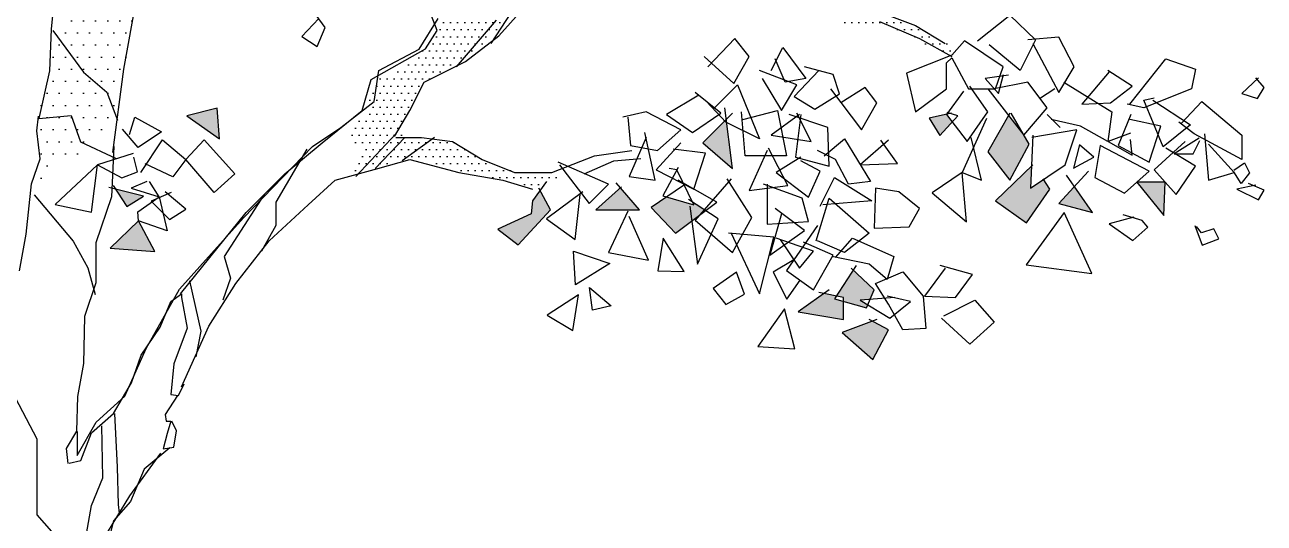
# Model space of a CAD drawing. Header units: centimetres. Extents: x -69 to 250, y -7 to 374.
# Drawn here: x 82.7 to 250.4, y 194.7 to 262.1 of the extents above; entities that cross this region are included whole.
import ezdxf

# ---------------------------------------------------------------- set-up
doc = ezdxf.new("R2010")
doc.units = ezdxf.units.CM
doc.header["$MEASUREMENT"] = 0

msp = doc.modelspace()

# ---------------------------------------------------------------- hatches: boundary and pattern name
at = {"linetype": 'Continuous'}
h = msp.add_hatch(dxfattribs=at)
h.set_pattern_fill('DOTS', color=256, scale=26.19375, style=0)
h.set_pattern_definition([(0, (261.6785, -148.2593), (0.8185547, 1.6371094), [0, -1.6371094])])
h.paths.add_polyline_path([(101.86, 300.65), (106.24, 303.85), (107.59, 304.69), (109.61, 301.32), (107.92, 298.3), (110.11, 295.27), (113.99, 297.79), (118.03, 299.81), (124.09, 300.15), (130.99, 303.51), (133.35, 302.5), (129.98, 301.32), (126.11, 299.3), (121.39, 298.63), (117.18, 296.78), (111.8, 293.92), (107.92, 289.04), (104.05, 284), (103.72, 280.8), (104.56, 277.94), (102.2, 275.75), (99.34, 270.88), (97.82, 265.49), (96.98, 259.27), (95.64, 254.22), (94.29, 248.16), (91.93, 247.66), (89.74, 244.3), (86.54, 243.79), (85.7, 240.43), (84.36, 239.59), (84.36, 245.98), (84.36, 249.68), (85.7, 254.89), (87.72, 263.14), (86.21, 267.51), (85.7, 270.88), (83.68, 276.93), (86.71, 278.11), (87.55, 276.59), (88.9, 273.23), (91.76, 273.73), (92.6, 278.61), (95.64, 280.97), (96.65, 287.53), (100.18, 293.42), (102.37, 298.46)])
h = msp.add_hatch(dxfattribs=at)
h.set_pattern_fill('DOTS', color=256, scale=15.24, style=0)
h.set_pattern_definition([(0, (-60.2102, -1.4464), (0.47625, 0.9525), [0, -0.9525])])
edge = h.paths.add_edge_path()
edge.add_line((143.84, 274.52), (146.8, 273.62))
edge.add_line((146.8, 273.62), (144.87, 270.92))
edge.add_line((144.87, 270.92), (143.06, 268.34))
edge.add_line((143.06, 268.34), (142.04, 265))
edge.add_line((142.04, 265), (145.25, 264.49))
edge.add_line((145.25, 264.49), (150.53, 268.34))
edge.add_line((150.53, 268.34), (155.93, 272.2))
edge.add_line((155.93, 272.2), (159.92, 273.74))
edge.add_line((159.92, 273.74), (163.14, 279.79))
edge.add_line((163.14, 279.79), (169.96, 284.16))
edge.add_line((169.96, 284.16), (170.73, 286.47))
edge.add_line((170.73, 286.47), (173.95, 286.22))
edge.add_line((173.95, 286.22), (180.38, 286.34))
edge.add_line((180.38, 286.34), (190.68, 286.34))
edge.add_line((190.68, 286.34), (194.66, 284.16))
edge.add_line((194.66, 284.16), (189.77, 285.06))
edge.add_line((189.77, 285.06), (181.93, 284.29))
edge.add_line((181.93, 284.29), (174.33, 283.77))
edge.add_line((174.33, 283.77), (167.77, 280.56))
edge.add_line((167.77, 280.56), (164.43, 275.16))
edge.add_line((164.43, 275.16), (160.95, 272.07))
edge.add_line((160.95, 272.07), (160.31, 270.66))
edge.add_line((160.31, 270.66), (170.47, 268.47))
edge.add_line((170.47, 268.47), (177.81, 269.12))
edge.add_line((177.81, 269.12), (185.01, 272.2))
edge.add_line((185.01, 272.2), (195.05, 274.9))
edge.add_line((195.05, 274.9), (193.38, 273.62))
edge.add_line((193.38, 273.62), (184.5, 271.17))
edge.add_line((184.5, 271.17), (183.73, 269.63))
edge.add_line((183.73, 269.63), (190.03, 266.16))
edge.add_line((190.03, 266.16), (193.63, 263.59))
edge.add_line((193.63, 263.59), (200.97, 262.94))
edge.add_line((200.97, 262.94), (207.92, 259.47))
edge.add_line((207.92, 259.47), (208.18, 257.8))
edge.add_line((208.18, 257.8), (198.52, 262.3))
edge.add_line((198.52, 262.3), (191.06, 262.43))
edge.add_line((191.06, 262.43), (184.37, 267.7))
edge.add_line((184.37, 267.7), (178.97, 268.6))
edge.add_line((178.97, 268.6), (174.33, 266.41))
edge.add_line((174.33, 266.41), (169.19, 266.16))
edge.add_line((169.19, 266.16), (166.1, 268.09))
edge.add_line((166.1, 268.09), (159.15, 267.83))
edge.add_line((159.15, 267.83), (155.8, 268.6))
edge.add_line((155.8, 268.6), (148.86, 263.33))
edge.add_line((148.86, 263.33), (143.58, 258.57))
edge.add_line((143.58, 258.57), (138.56, 255.23))
edge.add_line((138.56, 255.23), (136.37, 253.43))
edge.add_line((136.37, 253.43), (132.77, 247.26))
edge.add_line((132.77, 247.26), (136.24, 246.87))
edge.add_line((136.24, 246.87), (141.13, 246.49))
edge.add_line((141.13, 246.49), (145.9, 243.14))
edge.add_line((145.9, 243.14), (151.17, 241.86))
edge.add_line((151.17, 241.86), (155.55, 241.86))
edge.add_line((155.55, 241.86), (151.81, 240.06))
edge.add_line((151.81, 240.06), (140.62, 242.5))
edge.add_line((140.62, 242.5), (134.83, 244.04))
edge.add_line((134.83, 244.04), (126.47, 241.98))
edge.add_line((126.47, 241.98), (128.01, 245.46))
edge.add_line((128.01, 245.46), (126.08, 247.13))
edge.add_line((126.08, 247.13), (128.78, 250.09))
edge.add_line((128.78, 250.09), (129.81, 254.2))
edge.add_line((129.81, 254.2), (135.09, 257.41))
edge.add_line((135.09, 257.41), (138.56, 261.27))
edge.add_line((138.56, 261.27), (138.3, 266.41))
edge.add_line((138.3, 266.41), (141.26, 270.53))
edge.add_line((141.26, 270.53), (140.49, 272.59))
edge.add_line((140.49, 272.59), (137.53, 272.07))
edge.add_line((137.53, 272.07), (135.34, 276.06))
edge.add_line((135.34, 276.06), (138.69, 277.22))
edge.add_line((138.69, 277.22), (139.85, 274.9))
edge.add_line((139.85, 274.9), (142.81, 273.87))
edge.add_line((142.81, 273.87), (143.97, 272.33))
edge.add_line((143.97, 272.33), (145.25, 274.13))
edge.add_line((145.25, 274.13), (147.44, 273.23))
edge.add_line((147.44, 273.23), (146.02, 272.2))
h = msp.add_hatch(color=256, dxfattribs=at)
h.paths.add_polyline_path([(68.83, 239.34), (68.77, 238.35), (67.55, 237.09), (70.06, 235.42), (71.47, 236.71)])
h.paths.add_polyline_path([(79.34, 237.76), (75.83, 240.25), (74.52, 238.82), (72.37, 239.94), (72.12, 239.8), (71.94, 237.88), (74.76, 235.53), (76.57, 236.42), (76.66, 236.69), (76.87, 236.56)])
h.paths.add_polyline_path([(98.05, 235.59), (94.19, 231.89), (100.27, 231.45)])
h.paths.add_polyline_path([(94.91, 239.89), (96.48, 237.53), (98.72, 238.94)])
h.paths.add_polyline_path([(108.71, 250.84), (104.57, 249.81), (109.01, 246.7)])
h.paths.add_polyline_path([(42.97, 212.78), (40.6, 216.07), (38.14, 212.26), (41.66, 210.56)])
h.paths.add_polyline_path([(36.18, 207.69), (31.08, 207.56), (32.43, 204.88), (34.53, 205.49), (35.61, 204.8)])
h.paths.add_polyline_path([(8.61, 223.82), (7.87, 224.6), (5.77, 223.6), (5, 220.33), (7.73, 219.56)])
h.paths.add_polyline_path([(25.43, 223.6), (25.29, 223.64), (23.12, 222.7), (23.27, 224.18), (21.07, 224.77), (20.63, 224.7), (20.19, 221.09), (24.12, 220)])
h.paths.add_polyline_path([(-1.38, 230.86), (-6.87, 232.34), (-6.12, 228.78), (-1.68, 229.08)])
h = msp.add_hatch(color=256, dxfattribs=at)
h.paths.add_polyline_path([(237.01, 240.82), (233.17, 240.82), (236.83, 236.33)])
h.paths.add_polyline_path([(217.83, 247.26), (215.81, 249.86), (213, 244.92), (215.97, 241.08), (218.59, 245.96)])
h.paths.add_polyline_path([(221.38, 239.86), (220.54, 241.21), (218.77, 240.03), (218.91, 242.97), (214.05, 238.29), (218.24, 235.32)])
h.paths.add_polyline_path([(224.72, 240.23), (222.61, 237.94), (227.15, 236.72)])
h.paths.add_polyline_path([(208.19, 248.96), (207.4, 249.99), (205.05, 249.47), (206.5, 247.13)])
h = msp.add_hatch(color=256, dxfattribs=at)
h.paths.add_polyline_path([(192.48, 225.41), (193.45, 225.2), (193.45, 224.69), (196.59, 223.81), (196.77, 224.21), (195.72, 224.85), (197.08, 224.95), (197.64, 226.25), (194.79, 228.94)])
h.paths.add_polyline_path([(169.52, 238.83), (167.43, 237.41), (170.75, 233.92), (173.93, 236.3), (174.61, 237.08), (173.03, 238.12), (173.2, 237.76)])
h.paths.add_polyline_path([(165.86, 237.07), (163.28, 240.08), (159.93, 237.07)])
h.paths.add_polyline_path([(151.2, 236.54), (146.66, 234.45), (149.45, 232.35), (153.82, 237.07), (152.41, 239.71), (151.37, 238.29)])
h.paths.add_polyline_path([(177.64, 248.89), (177.56, 248.93), (177.39, 249.11), (174.42, 246.14), (178.43, 242.65)])
h.paths.add_polyline_path([(193.45, 222.24), (193.45, 224.69), (192.23, 225.03), (192.48, 225.41), (190.83, 225.75), (187.34, 223.28)])
h.paths.add_polyline_path([(199.56, 220.84), (197.37, 222.01), (193.27, 220.49), (197.46, 216.83)])

# ---------------------------------------------------------------- linework, layer by layer
for p, q in [((145.78, 259.57), (150.67, 267.07)), ((86.65, 265.69), (86.23, 261.52)), ((96.05, 256.1), (97.92, 266.32)), ((123.32, 261.72), (122.11, 263.42)), ((138.45, 261.32), (137.4, 264.11)), ((146.83, 260.62), (149.97, 264.11)), ((198.51, 263.76), (203.23, 262.01)), ((211.61, 259.92), (215.97, 263.41)), ((215.97, 263.41), (219.46, 260.09)), ((122.47, 262.94), (120.16, 260.51)), ((122.23, 259.17), (123.32, 261.72)), ((136.05, 258.8), (138.62, 262.97)), ((141.07, 256.43), (146.48, 262.71)), ((198.34, 262.54), (203.75, 260.27)), ((203.23, 262.01), (207.24, 259.57)), ((86.23, 261.52), (86.02, 255.89)), ((86.44, 261.31), (90.62, 255.68)), ((120.16, 260.51), (122.23, 259.17)), ((136.88, 258.87), (138.45, 261.32)), ((142.29, 257.13), (146.83, 260.62)), ((178.78, 260.27), (175.12, 256.43)), ((180.7, 257.83), (178.78, 260.27)), ((203.75, 260.27), (208.12, 257.83)), ((219.46, 260.09), (217.37, 255.91)), ((222.61, 260.44), (218.42, 260.09)), ((224.7, 256.43), (222.61, 260.44)), ((129.55, 254.69), (136.88, 258.87)), ((130.59, 255.9), (136.05, 258.8)), ((183.67, 255.91), (185.24, 259.05)), ((185.24, 259.05), (188.39, 254.86)), ((209.86, 259.92), (208.12, 258)), ((215.1, 256.43), (209.86, 259.92)), ((217.37, 255.91), (213.18, 259.4)), ((219.11, 259.57), (222.61, 252.94)), ((136.7, 254.34), (142.29, 257.13)), ((174.59, 257.83), (178.61, 254.16)), ((178.61, 254.16), (180.7, 257.83)), ((185.59, 254.34), (184.2, 257.48)), ((208.12, 258), (202, 255.56)), ((207.42, 256.95), (208.12, 257.65)), ((207.42, 253.46), (207.42, 256.95)), ((208.12, 257.65), (210.38, 253.46)), ((232.21, 251.37), (237.1, 257.48)), ((237.1, 257.48), (241.11, 256.08)), ((86.02, 255.89), (84.56, 249.42)), ((90.62, 255.68), (93.75, 252.97)), ((94.58, 244.83), (96.05, 256.1)), ((129.94, 251.73), (130.59, 255.9)), ((187.16, 253.99), (182.1, 255.91)), ((190.13, 255.91), (186.81, 252.42)), ((192.05, 255.38), (188.21, 256.43)), ((192.93, 252.77), (192.05, 255.38)), ((202, 255.56), (203.23, 250.32)), ((215.78, 255.28), (212.65, 254.83)), ((214.05, 253.46), (215.1, 256.43)), ((214.44, 252.82), (215.11, 255.39)), ((222.61, 252.94), (224.7, 256.43)), ((229.42, 255.73), (225.75, 251.37)), ((232.56, 253.81), (229.24, 255.91)), ((241.11, 256.08), (240.59, 253.46)), ((128.32, 250.5), (129.55, 254.69)), ((134.78, 250.5), (136.7, 254.34)), ((175.81, 250.67), (179.13, 253.99)), ((179.13, 253.99), (182.1, 246.66)), ((182.45, 254.86), (185.07, 250.5)), ((185.07, 250.5), (187.16, 253.99)), ((188.39, 254.86), (185.59, 254.34)), ((191.7, 253.46), (195.89, 247.88)), ((196.42, 253.64), (193.1, 251.55)), ((197.99, 251.55), (196.42, 253.64)), ((203.23, 250.32), (207.42, 253.46)), ((210.38, 253.46), (214.05, 253.46)), ((213, 250.32), (210.56, 253.81)), ((212.65, 254.83), (214.44, 252.82)), ((213, 253.46), (217.89, 247.18)), ((218.42, 254.34), (213.88, 253.46)), ((221.04, 250.85), (218.42, 254.34)), ((222.08, 253.46), (219.99, 252.07)), ((223.31, 254.34), (229.77, 250.32)), ((229.59, 251.55), (232.56, 253.81)), ((240.59, 253.46), (234.13, 250.85)), ((249.63, 254.94), (247.4, 252.82)), ((250.41, 253.6), (249.3, 254.94)), ((249.52, 252.15), (250.41, 253.6)), ((93.75, 252.97), (95.21, 249.21)), ((125.44, 248.2), (129.94, 251.73)), ((173.89, 252.59), (169.53, 249.98)), ((176.86, 250.15), (173.37, 252.94)), ((177.56, 248.93), (174.94, 251.72)), ((186.81, 252.42), (189.61, 250.67)), ((189.61, 250.67), (192.93, 252.77)), ((209.69, 253.12), (207.42, 249.98)), ((234.13, 251.89), (235.53, 252.24)), ((236.75, 245.61), (234.13, 251.89)), ((235.35, 251.89), (240.42, 248.58)), ((239.19, 248.75), (241.99, 251.72)), ((241.99, 251.72), (247.4, 247.18)), ((247.4, 252.82), (249.52, 252.15)), ((108.71, 250.84), (104.57, 249.81)), ((109.01, 246.7), (108.71, 250.84)), ((122.91, 246.14), (128.32, 250.5)), ((132.69, 247.01), (134.78, 250.5)), ((166.74, 250.32), (163.59, 249.63)), ((171.45, 247.88), (166.74, 250.32)), ((169.53, 249.98), (173.02, 247.53)), ((173.02, 247.53), (176.86, 250.15)), ((178.43, 250.15), (174.42, 246.14)), ((178.43, 242.65), (177.39, 250.85)), ((180.18, 244.39), (179.66, 250.32)), ((179.83, 249.28), (184.54, 250.5)), ((187.51, 249.98), (183.67, 247.18)), ((184.54, 250.5), (185.77, 244.39)), ((191.35, 248.23), (186.12, 249.98)), ((187.69, 249.98), (186.99, 244.22)), ((189.08, 246.31), (187.16, 250.15)), ((195.89, 247.88), (197.99, 251.55)), ((208.07, 250.14), (205.05, 249.47)), ((207.42, 249.98), (210.21, 246.31)), ((208.96, 249.8), (207.51, 250.25)), ((210.21, 246.31), (213, 250.32)), ((215.97, 250.15), (213, 244.92)), ((218.59, 245.96), (216.15, 250.15)), ((217.89, 247.18), (221.04, 250.85)), ((221.04, 249.98), (222.78, 248.23)), ((225.75, 251.37), (229.59, 251.55)), ((229.77, 250.32), (229.24, 246.31)), ((232.38, 249.98), (230.64, 245.79)), ((234.13, 250.85), (231.86, 251.37)), ((84.27, 247.74), (84.5, 249.73)), ((84.56, 249.42), (88.95, 249.84)), ((88.95, 249.84), (90.2, 246.29)), ((96.84, 247.27), (97.54, 249.62)), ((97.54, 249.62), (101.18, 247.62)), ((104.57, 249.81), (109.01, 246.7)), ((164.29, 249.63), (164.64, 245.79)), ((182.1, 246.66), (177.56, 248.93)), ((205.05, 249.47), (206.5, 247.13)), ((206.5, 247.13), (208.96, 249.8)), ((212.83, 249.45), (209.51, 242.12)), ((225.57, 248.41), (221.56, 249.28)), ((229.24, 246.31), (225.57, 248.41)), ((236.4, 248.41), (232.21, 249.28)), ((234.83, 243.52), (236.4, 248.41)), ((240.42, 248.58), (236.75, 245.61)), ((240.94, 247.36), (238.84, 248.93)), ((84.74, 243.98), (84.27, 247.74)), ((98.01, 245.51), (95.9, 247.97)), ((101.18, 247.62), (98.01, 245.51)), ((121.59, 245.63), (125.44, 248.2)), ((132.86, 247.36), (127.45, 241.6)), ((134.09, 246.84), (130.07, 242.65)), ((132.86, 246.84), (136.36, 246.84)), ((138.1, 246.84), (133.74, 243.69)), ((136.36, 246.84), (140.55, 246.31)), ((166.74, 246.84), (164.47, 241.6)), ((167.96, 241.08), (166.56, 247.53)), ((168.31, 245.09), (171.45, 247.88)), ((183.67, 247.18), (189.08, 246.31)), ((190.83, 244.39), (193.62, 246.66)), ((191.53, 243), (191.35, 248.23)), ((193.62, 246.66), (197.12, 240.9)), ((212.13, 241.08), (210.73, 246.84)), ((219.11, 247.18), (218.77, 240.03)), ((225.05, 247.88), (218.94, 246.84)), ((223.48, 243.17), (225.05, 247.88)), ((232.31, 247.46), (229.3, 246.34)), ((241.59, 246.79), (238.23, 244.67)), ((247.4, 243.87), (240.94, 247.36)), ((242.34, 247.36), (242.86, 241.08)), ((247.4, 247.18), (247.4, 243.87)), ((90.2, 246.29), (95, 244)), ((94.72, 245.63), (94.37, 238.82)), ((98.36, 242.11), (101.3, 246.56)), ((101.3, 246.56), (104.47, 243.87)), ((104.47, 243.87), (106.94, 246.55)), ((106.94, 246.55), (111.09, 241.96)), ((112.26, 235.99), (121.59, 245.63)), ((120.82, 245.26), (116.63, 238.11)), ((117.85, 241.95), (122.91, 246.14)), ((140.55, 246.31), (144.56, 243.87)), ((159.75, 244.39), (164.82, 245.09)), ((164.64, 245.79), (168.31, 245.09)), ((171.45, 246.14), (168.13, 242.47)), ((174.77, 244.74), (170.4, 245.26)), ((174.42, 246.14), (178.43, 242.65)), ((183.15, 245.09), (180.7, 239.68)), ((185.94, 240.38), (183.32, 245.44)), ((192.4, 243.87), (189.96, 245.09)), ((199.56, 246.49), (195.72, 243.17)), ((200.78, 243.35), (198.51, 246.49)), ((215.97, 241.08), (218.59, 245.96)), ((225.39, 245.88), (224.61, 242.73)), ((227.37, 244.21), (225.39, 245.88)), ((228.19, 245.79), (227.5, 241.43)), ((234.83, 242.3), (228.19, 245.79)), ((229.3, 246.34), (232.54, 244.45)), ((230.64, 245.79), (234.83, 243.52)), ((232.54, 244.45), (232.31, 246.57)), ((239.72, 246.31), (235.53, 242.47)), ((241.11, 243), (237.1, 245.44)), ((240.8, 244.67), (241.7, 246.46)), ((246.35, 242.12), (242.86, 245.96)), ((83.57, 240.58), (84.74, 243.98)), ((97.31, 244.69), (92.49, 243.16)), ((97.89, 242.22), (97.42, 244.22)), ((102.71, 241.52), (98.95, 243.28)), ((104.47, 243.87), (102.71, 241.52)), ((108.27, 239.44), (104.47, 243.87)), ((130.42, 242.65), (134.78, 243.87)), ((134.78, 243.87), (141.42, 242.12)), ((144.56, 243.87), (148.93, 242.12)), ((153.99, 242.12), (159.75, 244.39)), ((161.67, 240.55), (154.86, 243.52)), ((158.35, 241.95), (162.37, 243.69)), ((162.37, 243.69), (166.04, 244.04)), ((173.2, 239.86), (174.77, 244.74)), ((185.77, 244.39), (180.18, 244.39)), ((187.69, 244.22), (184.37, 242.12)), ((186.99, 244.22), (191.53, 243)), ((190.31, 242.3), (187.69, 243.69)), ((194.15, 240.55), (192.4, 243.87)), ((195.72, 243.17), (200.78, 243.35)), ((213, 244.92), (215.97, 241.08)), ((224.61, 242.73), (227.37, 244.21)), ((238.23, 244.67), (240.8, 244.67)), ((246.28, 242.44), (247.73, 243.44)), ((247.73, 243.44), (248.4, 242.1)), ((92.49, 243.16), (86.78, 237.81)), ((91.67, 236.78), (92.49, 243.16)), ((92.49, 243.16), (95.78, 241.4)), ((95.78, 241.4), (97.89, 242.22)), ((111.09, 241.96), (108.27, 239.44)), ((112.61, 236.72), (117.85, 241.95)), ((124.66, 241.08), (130.42, 242.65)), ((141.42, 242.12), (147.36, 241.08)), ((148.93, 242.12), (153.99, 242.12)), ((155.04, 243.17), (159.05, 237.94)), ((164.47, 241.6), (167.96, 241.08)), ((168.13, 242.47), (173.2, 239.86)), ((171.1, 242.82), (169.01, 238.98)), ((170.93, 242.47), (169.88, 242.65)), ((173.2, 237.76), (170.93, 242.47)), ((184.37, 242.12), (188.73, 238.81)), ((188.73, 238.81), (190.31, 242.3)), ((209.51, 242.12), (205.48, 239.38)), ((209.51, 242.12), (212.13, 241.08)), ((210.12, 235.44), (209.51, 242.12)), ((219.11, 243.17), (214.05, 238.29)), ((218.77, 240.03), (223.48, 243.17)), ((226.62, 242.3), (222.61, 237.94)), ((227.15, 236.72), (223.65, 241.78)), ((231.51, 239.33), (234.83, 242.3)), ((235.53, 242.47), (238.5, 239.16)), ((238.5, 239.16), (241.11, 243)), ((242.86, 241.08), (246.35, 242.12)), ((247.29, 240.65), (246.28, 242.21)), ((248.4, 242.1), (247.29, 240.65)), ((82.86, 233.77), (83.57, 240.58)), ((98.72, 238.94), (94.02, 240.11)), ((94.6, 240.35), (96.48, 237.53)), ((99.18, 240.93), (97.07, 239.99)), ((97.07, 239.99), (100.83, 238.82)), ((100.83, 238.82), (99.54, 240.93)), ((120.99, 237.76), (124.66, 241.08)), ((147.36, 241.08), (151.37, 239.86)), ((153.29, 240.9), (151.37, 238.29)), ((153.82, 237.07), (152.24, 240.03)), ((159.05, 237.94), (161.67, 240.55)), ((163.42, 240.21), (159.93, 237.07)), ((165.86, 237.07), (162.72, 240.73)), ((171.8, 240.38), (167.43, 237.41)), ((176.34, 238.11), (171.1, 241.08)), ((178.26, 241.25), (173.37, 235.67)), ((181.05, 236.02), (177.74, 241.25)), ((180.7, 239.68), (185.94, 240.38)), ((187.86, 238.64), (182.62, 240.55)), ((183.15, 240.55), (183.15, 235.15)), ((190.31, 237.59), (192.23, 241.43)), ((192.23, 241.43), (197.29, 238.29)), ((197.12, 240.9), (194.15, 240.55)), ((197.81, 240.03), (197.64, 234.62)), ((200.96, 239.51), (197.81, 240.03)), ((221.38, 239.86), (220.51, 241.25)), ((227.5, 241.43), (231.51, 239.33)), ((233.17, 240.82), (236.83, 236.33)), ((237.01, 240.82), (233.17, 240.82)), ((236.83, 236.33), (237.01, 240.82)), ((249.3, 240.43), (246.73, 239.87)), ((250.41, 239.76), (248.29, 240.65)), ((83.94, 239.11), (89.21, 232.86)), ((94.37, 238.82), (92.26, 232.6)), ((96.48, 237.53), (98.72, 238.94)), ((97.94, 236.79), (100.83, 238.82)), ((102.47, 239.41), (99.77, 238.23)), ((99.77, 238.23), (102.24, 235.77)), ((100.83, 238.82), (101.93, 234.24)), ((104.47, 237.18), (101.65, 239.52)), ((115.05, 239.16), (109.64, 230.78)), ((151.37, 238.29), (151.2, 236.54)), ((158.18, 239.51), (153.29, 235.84)), ((157.13, 233.05), (157.83, 239.16)), ((169.01, 238.98), (173.2, 237.76)), ((176.51, 235.84), (172.5, 238.46)), ((188.73, 235.49), (187.86, 238.64)), ((189.78, 232.88), (191.53, 238.64)), ((197.29, 238.29), (190.66, 237.76)), ((191.53, 238.64), (196.94, 233.92)), ((203.75, 237.24), (200.96, 239.51)), ((205.48, 239.38), (210.12, 235.44)), ((214.05, 238.29), (218.24, 235.32)), ((218.24, 235.32), (221.38, 239.86)), ((246.73, 239.87), (249.63, 238.42)), ((249.63, 238.42), (250.41, 239.76)), ((86.78, 237.81), (91.67, 236.78)), ((98.05, 235.59), (97.94, 236.79)), ((102.24, 235.77), (104.47, 237.18)), ((103.71, 225.72), (112.61, 236.72)), ((115.75, 232.88), (120.99, 237.76)), ((116.63, 238.11), (116.63, 234.97)), ((151.2, 236.54), (146.66, 234.45)), ((149.45, 232.35), (153.82, 237.07)), ((159.93, 237.07), (165.86, 237.07)), ((164.29, 236.89), (161.67, 231.31)), ((167.43, 237.41), (170.75, 233.92)), ((170.75, 233.92), (176.34, 238.11)), ((172.67, 237.59), (173.72, 229.74)), ((185.07, 236.54), (183.5, 230.96)), ((188.21, 234.27), (184.2, 237.24)), ((202.35, 234.8), (203.75, 237.24)), ((223.32, 236.72), (218.2, 229.63)), ((222.61, 237.94), (227.15, 236.72)), ((227.07, 228.45), (223.32, 236.72)), ((98.05, 235.59), (94.19, 231.89)), ((100.27, 231.45), (98.05, 235.59)), ((101.93, 234.24), (98.05, 235.59)), ((103.58, 226.35), (112.26, 235.99)), ((116.63, 234.97), (114.71, 231.48)), ((153.29, 235.84), (157.13, 233.05)), ((167.08, 230.26), (164.47, 236.19)), ((173.37, 235.67), (178.43, 231.31)), ((173.72, 229.74), (176.51, 235.84)), ((178.43, 231.31), (181.05, 236.02)), ((183.15, 235.15), (188.73, 235.49)), ((189.96, 234.97), (185.77, 228.87)), ((232.76, 236.07), (229.41, 235.18)), ((229.41, 235.18), (232.65, 232.95)), ((233.88, 235.63), (231.31, 236.41)), ((234.66, 234.73), (233.88, 235.63)), ((241.03, 234.96), (242.03, 232.28)), ((81.92, 228.84), (82.86, 233.77)), ((146.66, 234.45), (149.45, 232.35)), ((169.04, 233.26), (168.35, 228.82)), ((171.9, 228.72), (169.04, 233.26)), ((184.02, 233.4), (177.91, 233.92)), ((178.26, 233.92), (182.1, 225.72)), ((182.1, 225.72), (184.02, 233.4)), ((183.5, 230.96), (188.21, 234.27)), ((189.43, 231.48), (184.37, 233.23)), ((192.4, 230.61), (194.67, 233.23)), ((196.94, 233.92), (193.62, 231.31)), ((194.67, 233.23), (200.26, 230.78)), ((197.64, 234.62), (202.35, 234.8)), ((232.65, 232.95), (234.66, 234.73)), ((241.92, 233.95), (241.25, 234.84)), ((243.6, 234.51), (241.92, 233.95)), ((244.27, 233.17), (243.6, 234.51)), ((89.21, 232.86), (91.19, 229.24)), ((92.26, 232.6), (92.26, 227.2)), ((94.19, 231.89), (100.27, 231.45)), ((111.21, 227.12), (115.75, 232.88)), ((184.89, 233.05), (187.51, 229.21)), ((192.05, 230.96), (188.04, 232.7)), ((193.62, 231.31), (189.96, 232.88)), ((242.03, 232.28), (244.27, 233.17)), ((109.64, 230.78), (110.52, 227.82)), ((157.21, 226.95), (156.92, 231.48)), ((156.92, 231.48), (161.85, 229.81)), ((161.67, 231.31), (167.08, 230.26)), ((186.76, 230.32), (183.93, 228.63)), ((187.51, 229.21), (189.43, 231.48)), ((189.43, 226.25), (192.05, 230.96)), ((196.94, 229.74), (191.88, 230.78)), ((200.26, 230.78), (199.39, 227.64)), ((91.19, 229.24), (92.17, 225.62)), ((161.85, 229.81), (157.21, 226.95)), ((168.35, 228.82), (171.9, 228.72)), ((179, 228.63), (175.84, 226.46)), ((180.08, 225.67), (179, 228.63)), ((183.93, 228.63), (185.8, 224.98)), ((185.77, 228.87), (189.43, 226.25)), ((195.19, 229.56), (192.23, 225.03)), ((197.64, 226.25), (194.5, 229.21)), ((199.39, 227.64), (196.94, 229.74)), ((197.81, 227.12), (201.48, 228.69)), ((201.48, 228.69), (204.27, 225.38)), ((207.24, 229.21), (204.45, 225.38)), ((210.91, 228.34), (206.54, 229.56)), ((208.64, 225.2), (210.91, 228.34)), ((218.2, 229.63), (227.07, 228.45)), ((92.26, 227.2), (90.73, 222.63)), ((104.93, 227.47), (106.5, 220.67)), ((107.55, 221.36), (111.21, 227.12)), ((110.52, 227.82), (109.47, 224.85)), ((159.09, 226.56), (162.04, 224.1)), ((159.48, 223.5), (159.09, 226.56)), ((185.8, 224.98), (187.6, 227.56)), ((199.56, 224.33), (197.81, 227.12)), ((99.08, 218.32), (103.58, 226.35)), ((102.43, 224.69), (103.85, 225.73)), ((103.85, 225.73), (103.85, 225.21)), ((103.85, 225.21), (104.63, 221.06)), ((157.61, 225.57), (153.37, 222.82)), ((156.82, 220.75), (157.61, 225.57)), ((175.84, 226.46), (177.52, 224.29)), ((177.52, 224.29), (180.08, 225.67)), ((191.53, 226.25), (187.34, 223.28)), ((193.45, 225.2), (190.13, 225.9)), ((192.23, 225.03), (196.59, 223.81)), ((193.45, 222.24), (193.45, 225.2)), ((200.43, 225.2), (195.72, 224.85)), ((195.72, 224.85), (199.73, 222.41)), ((196.59, 223.81), (197.64, 226.25)), ((202.53, 224.68), (199.39, 225.38)), ((204.27, 225.38), (204.62, 221.01)), ((204.45, 225.38), (208.64, 225.2)), ((207.07, 222.76), (211.26, 224.85)), ((211.26, 224.85), (213.88, 221.89)), ((101, 221.19), (102.43, 224.69)), ((162.04, 224.1), (159.48, 223.5)), ((185.5, 223.7), (181.86, 218.58)), ((186.88, 218.28), (185.5, 223.7)), ((187.34, 223.28), (193.45, 222.24)), ((201.48, 220.84), (199.56, 224.33)), ((199.73, 222.41), (202.53, 224.68)), ((90.73, 222.63), (90.61, 216.29)), ((153.37, 222.82), (156.82, 220.75)), ((197.99, 222.24), (193.27, 220.49)), ((199.56, 220.84), (196.94, 222.24)), ((210.56, 218.92), (206.72, 222.41)), ((213.88, 221.89), (210.56, 218.92)), ((98.41, 217.44), (101, 221.19)), ((104.63, 221.06), (102.82, 216.27)), ((103.88, 213.16), (107.55, 221.36)), ((106.5, 220.67), (105.8, 217.18)), ((193.27, 220.49), (197.46, 216.83)), ((197.46, 216.83), (199.56, 220.84)), ((204.62, 221.01), (201.48, 220.84)), ((96.19, 211.9), (99.08, 218.32)), ((181.86, 218.58), (186.88, 218.28)), ((78.19, 217.68), (84.3, 206.12)), ((97.11, 213.68), (98.41, 217.44)), ((90.61, 216.29), (89.79, 211.83)), ((102.82, 216.27), (102.43, 212.12)), ((94.65, 209.53), (97.11, 213.68)), ((103.46, 211.99), (104.24, 213.55)), ((89.79, 211.83), (89.67, 207.13)), ((92.33, 208.37), (96.19, 211.9)), ((103.33, 211.99), (101.65, 209.4)), ((102.43, 212.12), (103.46, 211.99)), ((89.76, 203.87), (92.33, 208.37)), ((91.67, 206.94), (94.65, 209.53)), ((94.78, 209.53), (95.17, 202.28)), ((101.65, 209.4), (101.78, 208.5)), ((101.78, 208.5), (102.43, 208.5)), ((102.43, 208.5), (101.91, 206.81)), ((103.2, 207.2), (102.56, 208.5)), ((89.67, 207.13), (88.26, 204.79)), ((89.76, 207.08), (89.76, 203.87)), ((90.24, 203.18), (91.67, 206.94)), ((93.22, 200.85), (93.09, 207.85)), ((101.91, 206.81), (101.39, 204.74)), ((102.82, 205), (103.2, 207.2)), ((84.3, 206.12), (84.3, 195.84)), ((88.26, 204.79), (88.5, 202.79)), ((102.3, 204.87), (98.8, 202.02)), ((101.39, 204.74), (102.82, 205)), ((88.68, 202.8), (90.24, 203.18)), ((101.01, 204.19), (96.83, 198.41)), ((95.17, 202.28), (95.3, 197.23)), ((98.8, 202.02), (96.98, 197.61)), ((91.67, 197.1), (93.22, 200.85)), ((96.83, 198.41), (93.3, 192.63)), ((90.5, 190.36), (91.67, 197.1)), ((96.98, 197.61), (94.65, 195.02)), ((95.3, 197.23), (95.43, 196.06)), ((84.3, 195.84), (91.37, 187.81)), ((94.65, 195.02), (93.74, 191.52))]:
    msp.add_line(p, q)

doc.saveas('drawing.dxf')
